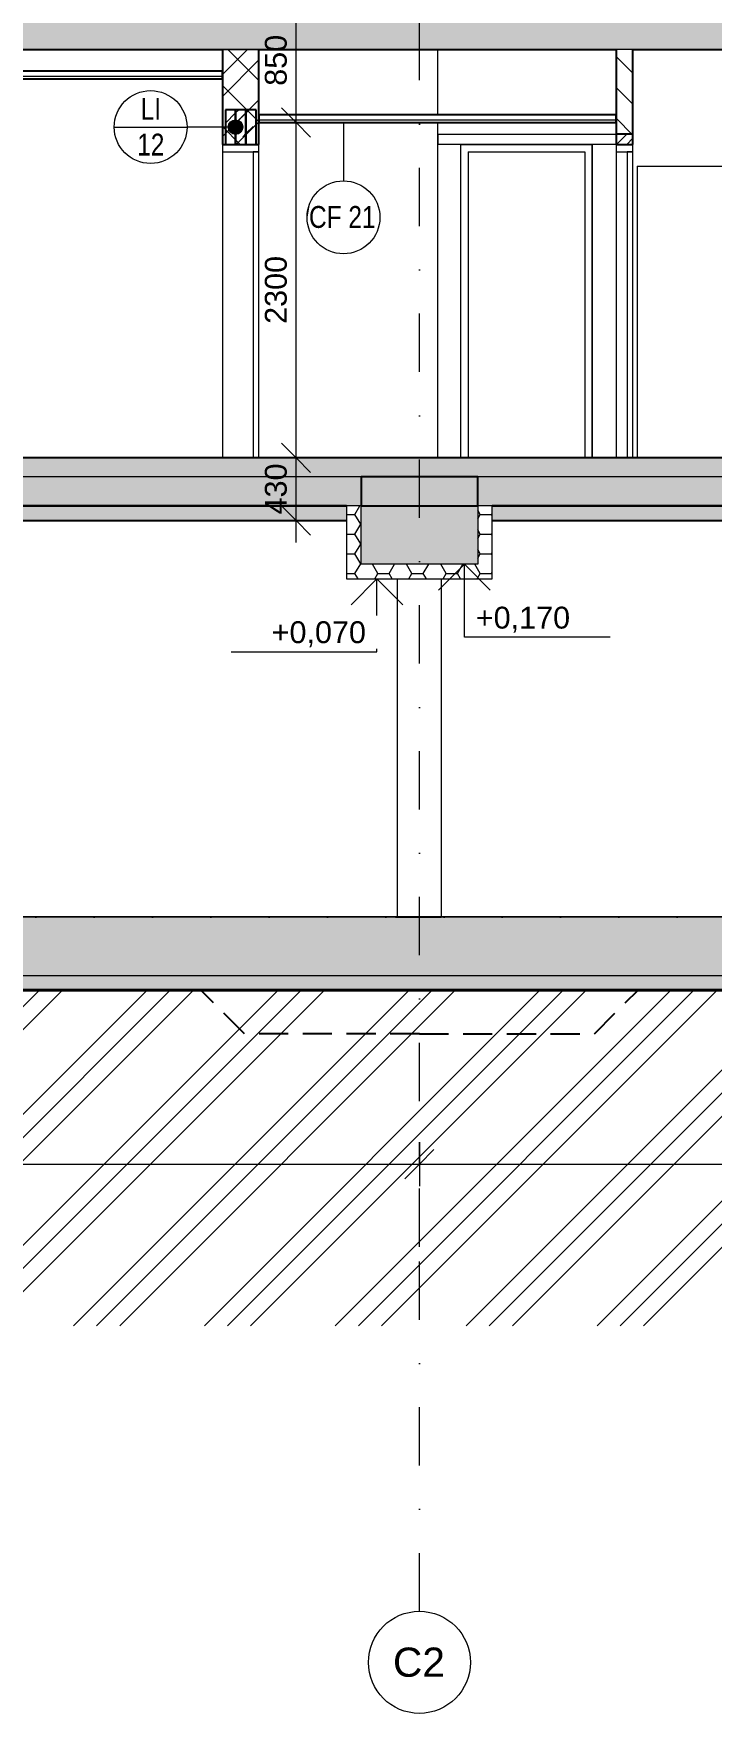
# Model space of a CAD drawing. Header units: millimetres. Extents: x -9657 to 178820, y -8645 to 72638.
# Drawn here: x 46652 to 51301, y -7711 to 3810 of the extents above; entities that cross this region are included whole.
import ezdxf

# ---------------------------------------------------------------- set-up
doc = ezdxf.new("R2010")
doc.units = ezdxf.units.MM
for name, pattern in [('HA_Dash_3mm-S1mm', [300, 200, -100]), ('HA_DashDot_10mm-S3mm', [1000, 400, -300, 0, -300]), ('HA_Dot-S4mm', [400, 0, -400])]:
    doc.linetypes.add(name, pattern=pattern)
for name, color, linetype, lineweight in [('A-____-____-DIMS', 9, 'Continuous', 5), ('A-____-____-DIMS-100', 9, 'Continuous', 5), ('A-CLNG-____-IDEN', 9, 'Continuous', 9), ('A-CLNG-____-MCUT', 9, 'Continuous', 25), ('A-CLNG-____-PATT', 9, 'Continuous', 25), ('A-DETL-____-HDLN', 9, 'HA_Dash_3mm-S1mm', 25), ('A-DETL-____-THIN', 9, 'Continuous', 9), ('A-DETL-____-WIDE', 9, 'Continuous', 40), ('A-DETL-GENF-OTLN', 9, 'Continuous', 9), ('A-DOOR-____-MCUT', 9, 'Continuous', 9), ('A-DOOR-____-OTLN', 9, 'Continuous', 9), ('A-DOOR-FRAM-MCUT', 9, 'Continuous', 9), ('A-DOOR-FRAM-OTLN', 9, 'Continuous', 9), ('A-FLOR-____-MCUT', 9, 'Continuous', 25), ('A-FLOR-____-PATT', 9, 'Continuous', 25), ('A-FLOR-LEVL-OTLN', 9, 'Continuous', 9), ('A-GENM-____-IDEN', 9, 'Continuous', 9), ('A-GENM-____-MCUT', 9, 'Continuous', 25), ('A-GENM-____-OTLN', 9, 'Continuous', 9), ('A-WALL-____-MCUT', 9, 'Continuous', 25), ('A-WALL-____-PATT', 9, 'Continuous', 25), ('C-PRKG-____-OTLN', 9, 'Continuous', 9), ('G-____-____-DIMS', 9, 'Continuous', 5), ('I-FURN-____-OTLN', 9, 'Continuous', 9), ('I-WALL-____-MCUT', 9, 'Continuous', 25), ('I-WALL-____-OTLN', 9, 'Continuous', 9), ('S-BEAM-____-MCUT', 9, 'Continuous', 25), ('S-BEAM-____-OTLN', 9, 'Continuous', 9), ('S-COLS-____-OTLN', 9, 'Continuous', 9), ('S-GRID-____-IDEN', 9, 'Continuous', 9), ('S-GRID-____-OTLN', 9, 'Continuous', 5)]:
    doc.layers.add(name, color=color, linetype=linetype, lineweight=lineweight)
doc.styles.add('Arial', font='arial.ttf', dxfattribs={"height": 200})
doc.styles.add('Arial_1', font='arial.ttf', dxfattribs={"height": 150})
doc.styles.add('Arial_3', font='arial.ttf', dxfattribs={"width": 0.8, "height": 150})
doc.dimstyles.new('Inner_Dimensions_1', dxfattribs={"dimscale": 304.8, "dimtxt": 153.03891, "dimasz": 0.656168, "dimexe": 0.492126, "dimexo": 0.0625, "dimgap": 0.065617, "dimtad": 1, "dimdec": 0, "dimzin": 0, "dimdsep": 46, "dimtxsty": 'Arial_1', "dimblk1": 'OBLIQUE', "dimblk2": 'OBLIQUE', "dimsah": 1, "dimcen": 0.09, "dimdle": 0.492126, "dimazin": 0, "dimtfac": 1, "dimtdec": 4, "dimtix": 1, "dimtmove": 0, "dimatfit": 3, "dimfxl": 0.492126, "dimfxlon": 1, "dimtvp": 1, "dimtolj": 1, "dimtzin": 0, "dimlwd": 9, "dimlwe": 9, "dimarcsym": 2})
pattern_1 = [(45, (-49176.07, 1865.4), (-176.7767, 176.7767), []), (45, (-49105.36, 1865.4), (-176.7767, 176.7767), []), (45, (-48963.93, 1865.4), (-106.066, 247.4874), [100, -50, 3.353, -46.647])]

# ---------------------------------------------------------------- blocks, each defined once
blk = doc.blocks.new('HA_DR_Single_Swing_Solid - In_BJ_900x2100_Vstup-2040226-ŘEZ C-C OBJEKT C')
at = {"layer": 'A-DOOR-____-MCUT', "color": 50}
for p, q in [((-29835, 3000), (-29875, 3000)), ((-29875, 3000), (-29875, 900)), ((-29835, 900), (-29835, 3000)), ((-29875, 900), (-29835, 900))]:
    blk.add_line(p, q, dxfattribs=at)
at = {"layer": 'A-DOOR-FRAM-MCUT', "color": 50}
for p, q in [((-29835, 3050), (-30085, 3050)), ((-30085, 3050), (-30085, 3000)), ((-30085, 3000), (-29835, 3000)), ((-29835, 3000), (-29835, 3050))]:
    blk.add_line(p, q, dxfattribs=at)
at = {"layer": 'A-DOOR-FRAM-OTLN', "color": 50}
blk.add_line((-30085, 3000), (-30085, 900), dxfattribs=at)
blk = doc.blocks.new('HA_DR_Single_Swing_Solid - In_BJ_800x2100-2040331-ŘEZ C-C OBJEKT C')
at = {"layer": 'A-DOOR-FRAM-OTLN', "color": 50}
for p, q in [((-28450, 900), (-28450, 3050)), ((-27550, 3050), (-28450, 3050)), ((-28400, 3000), (-28400, 900)), ((-28400, 3000), (-27600, 3000)), ((-27600, 3000), (-27600, 900)), ((-27550, 900), (-27550, 3050))]:
    blk.add_line(p, q, dxfattribs=at)
blk = doc.blocks.new('HA_DR_Single_Swing_Solid - In_BJ_800x2100-V42-ŘEZ C-C OBJEKT C')
at = {"layer": 'A-DOOR-____-MCUT', "color": 50}
for p, q in [((-27270, 3000), (-27310, 3000)), ((-27310, 3000), (-27310, 900)), ((-27270, 900), (-27270, 3000)), ((-27310, 900), (-27270, 900))]:
    blk.add_line(p, q, dxfattribs=at)
at = {"layer": 'A-DOOR-FRAM-MCUT', "color": 50}
for p, q in [((-27270, 3050), (-27385, 3050)), ((-27385, 3050), (-27385, 3000)), ((-27385, 3000), (-27270, 3000)), ((-27270, 3000), (-27270, 3050))]:
    blk.add_line(p, q, dxfattribs=at)
at = {"layer": 'A-DOOR-FRAM-OTLN', "color": 50}
blk.add_line((-27385, 3000), (-27385, 900), dxfattribs=at)
blk = doc.blocks.new('NAB_Šatní_skříň_ADNS - 600x2000xšířka-1528071-ŘEZ C-C OBJEKT C')
at = {"layer": 'I-FURN-____-OTLN', "color": 50}
for q in [(-23435, 2900), (-27240, 900)]:
    blk.add_line((-27240, 2900), q, dxfattribs=at)
blk = doc.blocks.new('TB_Porotherm KP7_1250mm - TB_Porotherm KP7_1250mm-1864450-ŘEZ C-C OBJEKT C')
at = {"layer": 'A-GENM-____-OTLN', "lineweight": 5}
h = blk.add_hatch(dxfattribs=at)
h.set_pattern_fill('FP_27', color=256, style=0, pattern_type=2)
h.set_pattern_definition(pattern_1)
h.paths.add_polyline_path([(-29925, 3050), (-29925, 3288), (-29995, 3288), (-29995, 3050)])
at = {"layer": 'A-GENM-____-MCUT', "color": 10}
for p, q in [((-29925, 3288), (-29995, 3288)), ((-29995, 3288), (-29995, 3050)), ((-29925, 3050), (-29925, 3288)), ((-29995, 3050), (-29925, 3050))]:
    blk.add_line(p, q, dxfattribs=at)
blk = doc.blocks.new('TB_Porotherm KP7_1250mm - TB_Porotherm KP7_1250mm-V44-ŘEZ C-C OBJEKT C')
at = {"layer": 'A-GENM-____-OTLN', "lineweight": 5}
h = blk.add_hatch(dxfattribs=at)
h.set_pattern_fill('FP_27', color=256, style=0, pattern_type=2)
h.set_pattern_definition(pattern_1)
h.paths.add_polyline_path([(-29995, 3050), (-29995, 3288), (-30065, 3288), (-30065, 3050)])
at = {"layer": 'A-GENM-____-MCUT', "color": 10}
for p, q in [((-29995, 3288), (-30065, 3288)), ((-30065, 3288), (-30065, 3050)), ((-29995, 3050), (-29995, 3288)), ((-30065, 3050), (-29995, 3050))]:
    blk.add_line(p, q, dxfattribs=at)
blk = doc.blocks.new('TB_Porotherm KP7_1250mm - TB_Porotherm KP7_1250mm-V45-ŘEZ C-C OBJEKT C')
at = {"layer": 'A-GENM-____-OTLN', "lineweight": 5}
h = blk.add_hatch(dxfattribs=at)
h.set_pattern_fill('FP_27', color=256, style=0, pattern_type=2)
h.set_pattern_definition(pattern_1)
h.paths.add_polyline_path([(-29855, 3050), (-29855, 3288), (-29925, 3288), (-29925, 3050)])
at = {"layer": 'A-GENM-____-MCUT', "color": 10}
for p, q in [((-29855, 3288), (-29925, 3288)), ((-29925, 3288), (-29925, 3050)), ((-29855, 3050), (-29855, 3288)), ((-29925, 3050), (-29855, 3050))]:
    blk.add_line(p, q, dxfattribs=at)
blk = doc.blocks.new('TB_Porotherm KP11_5_1250mm - TB_Porotherm KP11_5_1250mm-1870064-ŘEZ C-C OBJEKT C')
at = {"layer": 'A-GENM-____-OTLN', "color": 50}
for p, q in [((-28605, 3050), (-28605, 3121)), ((-28605, 3121), (-27385, 3121)), ((-27385, 3050), (-28605, 3050))]:
    blk.add_line(p, q, dxfattribs=at)
blk = doc.blocks.new('TB_Porotherm KP11_5_1250mm - TB_Porotherm KP11_5_1250mm-V46-ŘEZ C-C OBJEKT C')
at = {"layer": 'A-GENM-____-OTLN', "lineweight": 5}
h = blk.add_hatch(dxfattribs=at)
h.set_pattern_fill('FP_27', color=256, style=0, pattern_type=2)
h.set_pattern_definition(pattern_1)
h.paths.add_polyline_path([(-27270, 3050), (-27270, 3121), (-27385, 3121), (-27385, 3050)])
at = {"layer": 'A-GENM-____-MCUT', "color": 10}
for p, q in [((-27270, 3121), (-27385, 3121)), ((-27385, 3121), (-27385, 3050)), ((-27270, 3050), (-27270, 3121)), ((-27385, 3050), (-27270, 3050))]:
    blk.add_line(p, q, dxfattribs=at)
blk = doc.blocks.new('185-01_OBJEKT C_Central_rvt-2-ŘEZ C-C OBJEKT C')
at = {"layer": 'A-FLOR-____-PATT', "lineweight": 9}
for points in [[(-23435, 3700), (-23435, 3920), (-45195, 3920), (-45195, 3700), (-23680, 3700)], [(-45194, 570), (-23075, 570), (-23075, 770), (-45194, 770), (-45194, 570)]]:
    blk.add_hatch(color=254, dxfattribs=at).paths.add_polyline_path(points)
at = {"layer": 'A-FLOR-____-PATT', "lineweight": 5}
h = blk.add_hatch(color=7, dxfattribs=at)
h.paths.add_polyline_path([(-35713, 770), (-23115, 770), (-23115, 900), (-40225, 900), (-40225, 770), (-36806, 770)])
h.paths.add_polyline_path([(-44463, 770), (-40475, 770), (-40475, 900), (-44835, 900), (-44835, 770)])
at = {"layer": 'A-WALL-____-PATT', "lineweight": 5}
h = blk.add_hatch(dxfattribs=at)
h.set_pattern_fill('FP_22', color=250, style=0, pattern_type=2)
h.set_pattern_definition([(45, (-49176.07, 1865.4), (-212.132, 212.132), []), (45, (-49026.07, 1865.4), (-212.132, 212.132), []), (315, (-49176.07, 1865.4), (141.4214, 141.4214), [])])
h.paths.add_polyline_path([(-29835, 3050), (-29835, 3700), (-30085, 3700), (-30085, 3050)])
h = blk.add_hatch(dxfattribs=at)
h.set_pattern_fill('FP_23', color=250, style=0, pattern_type=2)
h.set_pattern_definition([(135, (-49176.07, 1865.4), (-106.066, -106.066), [])])
h.paths.add_polyline_path([(-27270, 3050), (-27270, 3700), (-27385, 3700), (-27385, 3050)])
at = {"layer": 'A-CLNG-____-MCUT', "color": 10}
for p, q in [((-30085, 3552), (-40225, 3552)), ((-40225, 3500), (-30085, 3500)), ((-30085, 3500), (-30085, 3552)), ((-27385, 3252), (-29835, 3252)), ((-29835, 3252), (-29835, 3200)), ((-27385, 3200), (-27385, 3252)), ((-29835, 3200), (-27385, 3200))]:
    blk.add_line(p, q, dxfattribs=at)
at = {"layer": 'A-CLNG-____-MCUT', "color": 50, "lineweight": 9}
for p, q in [((-30085, 3516), (-40225, 3516)), ((-27385, 3216), (-29835, 3216))]:
    blk.add_line(p, q, dxfattribs=at)
at = {"layer": 'A-FLOR-____-MCUT', "color": 10}
for p, q in [((-40225, 3700), (-30085, 3700)), ((-29835, 3700), (-27385, 3700)), ((-27270, 3700), (-23435, 3700)), ((-23115, 900), (-40225, 900)), ((-44494, 570), (-29234, 570)), ((-29134, 570), (-28334, 570)), ((-28234, 570), (-23774, 570))]:
    blk.add_line(p, q, dxfattribs=at)
at = {"layer": 'A-FLOR-____-MCUT', "color": 50, "lineweight": 9}
for p, q in [((-30085, 3700), (-29835, 3700)), ((-23115, 770), (-40225, 770))]:
    blk.add_line(p, q, dxfattribs=at)
at = {"layer": 'A-WALL-____-MCUT', "color": 50, "lineweight": 9}
for p, q in [((-29835, 3700), (-30085, 3700)), ((-27270, 3700), (-27385, 3700))]:
    blk.add_line(p, q, dxfattribs=at)
at = {"layer": 'I-WALL-____-MCUT', "color": 10}
for p, q in [((-30085, 3700), (-30085, 3050)), ((-29835, 3050), (-29835, 3700)), ((-27385, 3700), (-27385, 3050)), ((-27270, 3050), (-27270, 3700)), ((-30085, 3050), (-29835, 3050)), ((-27385, 3050), (-27270, 3050))]:
    blk.add_line(p, q, dxfattribs=at)
at = {"layer": 'I-WALL-____-OTLN', "color": 50}
for p, q in [((-28610, 3700), (-28610, 3252)), ((-28610, 3200), (-28610, 900)), ((-28450, 900), (-28450, 3050)), ((-28450, 3050), (-27550, 3050)), ((-27550, 3050), (-27550, 900))]:
    blk.add_line(p, q, dxfattribs=at)
at = {"layer": 'A-DOOR-____-OTLN', "color": 50, "lineweight": 9}
for name in ['HA_DR_Single_Swing_Solid - In_BJ_900x2100_Vstup-2040226-ŘEZ C-C OBJEKT C', 'HA_DR_Single_Swing_Solid - In_BJ_800x2100-2040331-ŘEZ C-C OBJEKT C', 'HA_DR_Single_Swing_Solid - In_BJ_800x2100-V42-ŘEZ C-C OBJEKT C']:
    blk.add_blockref(name, (0, 0), dxfattribs=at)
at = {"layer": 'A-GENM-____-OTLN', "color": 50, "lineweight": 9}
for name in ['TB_Porotherm KP7_1250mm - TB_Porotherm KP7_1250mm-V44-ŘEZ C-C OBJEKT C', 'TB_Porotherm KP7_1250mm - TB_Porotherm KP7_1250mm-1864450-ŘEZ C-C OBJEKT C', 'TB_Porotherm KP7_1250mm - TB_Porotherm KP7_1250mm-V45-ŘEZ C-C OBJEKT C', 'TB_Porotherm KP11_5_1250mm - TB_Porotherm KP11_5_1250mm-1870064-ŘEZ C-C OBJEKT C', 'TB_Porotherm KP11_5_1250mm - TB_Porotherm KP11_5_1250mm-V46-ŘEZ C-C OBJEKT C']:
    blk.add_blockref(name, (0, 0), dxfattribs=at)
at = {"layer": 'I-FURN-____-OTLN', "color": 50, "lineweight": 9}
blk.add_blockref('NAB_Šatní_skříň_ADNS - 600x2000xšířka-1528071-ŘEZ C-C OBJEKT C', (0, 0), dxfattribs=at)
blk = doc.blocks.new('HA_sCO_Rectangle - 300X600-V32-ŘEZ C-C OBJEKT C')
at = {"layer": 'S-COLS-____-OTLN'}
for p, q in [((-28884, -2250), (-28884, 70)), ((-28584, 70), (-28584, -2245))]:
    blk.add_line(p, q, dxfattribs=at)
blk = doc.blocks.new('HA_PA_Perpendicular_SingleStall - Generic-V34-ŘEZ C-C OBJEKT C')
at = {"layer": 'C-PRKG-____-OTLN', "lineweight": 5}
for p, q in [((-50684, -2250), (-50684, -2245)), ((-50684, -2245), (-48134, -2245)), ((-48134, -2250), (-50684, -2250)), ((-48134, -2250), (-48134, -2245))]:
    blk.add_line(p, q, dxfattribs=at)
blk = doc.blocks.new('HA_PA_Perpendicular_SingleStall - Generic-1371193-ŘEZ C-C OBJEKT C')
at = {"layer": 'C-PRKG-____-OTLN', "lineweight": 5}
for p, q in [((-32449, -2245), (-28899, -2245)), ((-32449, -2245), (-32449, -2250)), ((-28899, -2250), (-32449, -2250)), ((-28899, -2245), (-28899, -2250))]:
    blk.add_line(p, q, dxfattribs=at)
blk = doc.blocks.new('Grid - Radius 3_5mm-353793-ŘEZ C-C OBJEKT C')
at = {"layer": 'S-GRID-____-IDEN'}
blk.add_circle((-23334, -7361), 350, dxfattribs=at)
blk = doc.blocks.new('Spot Elevations - Flipped-794089-ŘEZ C-C OBJEKT C')
at = {"layer": 'G-____-____-DIMS', "lineweight": 9}
for p, q in [((-44882, -207), (-44705, -30)), ((-44705, -30), (-44528, -207)), ((-44705, -530), (-44705, -30)), ((-43705, -530), (-44705, -530))]:
    blk.add_line(p, q, dxfattribs=at)
blk = doc.blocks.new('DIMBLOCK81-ŘEZ C-C OBJEKT C')
at = {"layer": 'A-____-____-DIMS-100', "lineweight": 9}
for p, q in [((41198, -3794), (41198, -4094)), ((41198, -3944), (41198, -3794)), ((49298, -3794), (49298, -4094)), ((49298, -3944), (49298, -3794)), ((41198, -3944), (41298, -3844)), ((49298, -3944), (49398, -3844)), ((41198, -3944), (41098, -4044)), ((41198, -3944), (49298, -3944)), ((49298, -3944), (49198, -4044))]:
    blk.add_line(p, q, dxfattribs=at)
at = {"layer": 'A-____-____-DIMS-100', "color": 0, "lineweight": 9, "insert": (45017, -3729), "char_height": 150, "width": 553.77, "attachment_point": 1, "line_spacing_factor": 0.941778, "style": 'Arial_1'}
blk.add_mtext('8100', dxfattribs=at)
blk = doc.blocks.new('_Oblique')
at = {"color": 0, "linetype": 'ByBlock', "lineweight": -2}
blk.add_line((-0.5, -0.5), (0.5, 0.5), dxfattribs=at)
blk = doc.blocks.new('DIMBLOCK82-ŘEZ C-C OBJEKT C')
at = {"layer": 'A-____-____-DIMS-100', "lineweight": 9}
for p, q in [((49298, -3794), (49298, -4094)), ((49298, -3944), (49298, -3794)), ((54698, -3794), (54698, -4094)), ((54698, -3944), (54698, -3794)), ((49298, -3944), (49398, -3844)), ((54698, -3944), (54798, -3844)), ((49298, -3944), (49198, -4044)), ((49298, -3944), (54698, -3944)), ((54698, -3944), (54598, -4044))]:
    blk.add_line(p, q, dxfattribs=at)
at = {"layer": 'A-____-____-DIMS-100', "color": 0, "lineweight": 9, "insert": (51767, -3729), "char_height": 150, "width": 553.77, "attachment_point": 1, "line_spacing_factor": 0.941778, "style": 'Arial_1'}
blk.add_mtext('5400', dxfattribs=at)
blk = doc.blocks.new('HA_Tag_Ceiling - Group _ Type Mark-1822524-ŘEZ C-C OBJEKT C')
at = {"layer": 'A-CLNG-____-IDEN'}
blk.add_line((-34987, 9150), (-34972, 9236), dxfattribs=at)
blk.add_circle((-34737, 9150), 250, dxfattribs=at)
blk = doc.blocks.new('DIMBLOCK110-ŘEZ C-C OBJEKT C')
at = {"layer": 'A-____-____-DIMS-100', "lineweight": 9}
for p, q in [((48452, 900), (48352, 1000)), ((48302, 900), (48602, 900)), ((48452, 900), (48302, 900)), ((48452, 320), (48452, 900)), ((48452, 900), (48552, 800)), ((48302, 470), (48602, 470)), ((48452, 470), (48302, 470)), ((48452, 470), (48352, 570)), ((48452, 470), (48552, 370))]:
    blk.add_line(p, q, dxfattribs=at)
at = {"layer": 'A-____-____-DIMS-100', "color": 0, "lineweight": 9, "insert": (48238, 512), "char_height": 150, "width": 415.32, "attachment_point": 1, "rotation": 90, "line_spacing_factor": 0.941778, "style": 'Arial_1'}
blk.add_mtext('430', dxfattribs=at)
blk = doc.blocks.new('DIMBLOCK111-ŘEZ C-C OBJEKT C')
at = {"layer": 'A-____-____-DIMS-100', "lineweight": 9}
for p, q in [((48452, 3200), (48352, 3300)), ((48302, 3200), (48602, 3200)), ((48452, 3200), (48302, 3200)), ((48452, 900), (48452, 3200)), ((48452, 3200), (48552, 3100)), ((48452, 900), (48352, 1000)), ((48302, 900), (48602, 900)), ((48452, 900), (48302, 900)), ((48452, 900), (48552, 800))]:
    blk.add_line(p, q, dxfattribs=at)
at = {"layer": 'A-____-____-DIMS-100', "color": 0, "lineweight": 9, "insert": (48238, 1819), "char_height": 150, "width": 553.77, "attachment_point": 1, "rotation": 90, "line_spacing_factor": 0.941778, "style": 'Arial_1'}
blk.add_mtext('2300', dxfattribs=at)
blk = doc.blocks.new('DIMBLOCK112-ŘEZ C-C OBJEKT C')
at = {"layer": 'A-____-____-DIMS-100', "lineweight": 9}
for p, q in [((48452, 4050), (48352, 4150)), ((48302, 4050), (48602, 4050)), ((48452, 4050), (48302, 4050)), ((48452, 3200), (48452, 4050)), ((48452, 4050), (48552, 3950)), ((48452, 3200), (48352, 3300)), ((48302, 3200), (48602, 3200)), ((48452, 3200), (48302, 3200)), ((48452, 3200), (48552, 3100))]:
    blk.add_line(p, q, dxfattribs=at)
at = {"layer": 'A-____-____-DIMS-100', "color": 0, "lineweight": 9, "insert": (48238, 3452), "char_height": 150, "width": 415.32, "attachment_point": 1, "rotation": 90, "line_spacing_factor": 0.941778, "style": 'Arial_1'}
blk.add_mtext('850', dxfattribs=at)
blk = doc.blocks.new('HA_TAG_GM_Products - Generic-588599-ŘEZ C-C OBJEKT C')
at = {"layer": 'A-GENM-____-IDEN'}
blk.add_line((-30828, 3169), (-30328, 3169), dxfattribs=at)
blk.add_circle((-30578, 3169), 250, dxfattribs=at)

msp = doc.modelspace()

# ---------------------------------------------------------------- hatches: boundary and pattern name
at = {"layer": 'A-CLNG-____-PATT', "lineweight": 5}
h = msp.add_hatch(dxfattribs=at)
h.set_pattern_fill('FP_25', color=256, style=0, pattern_type=2)
h.set_pattern_definition([(0, (28856.2, 1865.4), (117.187, 67.658), [78.125, -156.25]), (120, (28856.2, 1865.4), (-117.18755, 67.65879), [78.125, -156.25]), (60, (28856.2, 1865.4), (-5e-05, 135.31592), [0, -156.25, 78.125, 0])])
h.paths.add_polyline_path([(53258.1, 470), (54258.2, 470), (54258.2, 570), (49798.2, 570), (49798.2, 470), (51070.4, 470)])
h.paths.add_polyline_path([(33538.2, 470), (37208.2, 470), (37208.2, 570), (33538.2, 570)])
h.paths.add_polyline_path([(47788.9, 470), (48798.2, 470), (48798.2, 570), (45583.2, 570), (45583.2, 470), (46695, 470)])
at = {"layer": 'A-DETL-GENF-OTLN', "lineweight": 5}
h = msp.add_hatch(dxfattribs=at)
h.set_pattern_fill('FP_31', color=250, style=0, pattern_type=2)
h.set_pattern_definition([(0, (28856.2, 1865.4), (117.187, 67.658), [78.125, -156.25]), (120, (28856.2, 1865.4), (-117.18705, 67.65792), [78.125, -156.25]), (60, (28856.2, 1865.4), (0.00045, 135.31679), [0, -156.25, 78.125, 0])])
h.paths.add_polyline_path([(48882.7, 70), (49798.2, 70), (49798.2, 570), (49698.2, 570), (49698.2, 170), (48898.2, 170), (48898.2, 570), (48798.2, 570), (48798.2, 70)])
h = msp.add_hatch(dxfattribs=at)
h.set_pattern_fill('FP_32', color=250, style=0, pattern_type=2)
h.set_pattern_definition([(45, (28856.2, 1865.4), (-449.013, 449.013), []), (45, (29014.95, 1865.4), (0, 898.026), []), (45, (28697.45, 1865.4), (0, 898.026), [])])
h.paths.add_polyline_path([(59821.1, -5051.9), (59821.1, -2750), (24818.2, -2750), (24818.2, -5051.9), (51070.4, -5051.9)])
at = {"layer": 'A-FLOR-____-PATT', "lineweight": 9}
msp.add_hatch(color=256, dxfattribs=at).paths.add_polyline_path([(59821.1, -2650), (59821.1, -2250), (24818.2, -2250), (24818.2, -2650), (51070.4, -2650)])
at = {"layer": 'A-FLOR-____-PATT', "lineweight": 5}
h = msp.add_hatch(dxfattribs=at)
h.set_pattern_fill('FP_29', color=256, style=0, pattern_type=2)
h.set_pattern_definition([(315, (28856.2, 1865.4), (215.526, 215.526), []), (315, (28856.2, 2068.6), (215.526, 215.526), [127, -76.2, 12.7, -76.2, -127]), (315, (28856.2, 2068.6), (215.526, 215.526), [-292.1, 127, 0])])
h.paths.add_polyline_path([(51070.4, -2750), (59821.1, -2750), (59821.1, -2650), (24818.2, -2650), (24818.2, -2750), (42319.7, -2750)])
at = {"layer": 'A-GENM-____-IDEN'}
h = msp.add_hatch(color=256, dxfattribs=at)
edge = h.paths.add_edge_path()
edge.add_arc((48037.4, 3169), 50, 0, 360)
at = {"layer": 'S-BEAM-____-OTLN', "lineweight": 5}
msp.add_hatch(color=256, dxfattribs=at).paths.add_polyline_path([(49698.2, 170), (49698.2, 770), (48898.2, 770), (48898.2, 170)])

# ---------------------------------------------------------------- linework, layer by layer
at = {"layer": 'A-CLNG-____-IDEN'}
msp.add_line((48776.9, 3200), (48776.9, 2800.1), dxfattribs=at)
at = {"layer": 'A-CLNG-____-MCUT'}
for p, q in [((48798.2, 570), (45583.2, 570)), ((45583.2, 470), (48798.2, 470)), ((54258.2, 570), (49798.2, 570)), ((49798.2, 470), (54258.2, 470))]:
    msp.add_line(p, q, dxfattribs=at)
at = {"layer": 'A-DETL-____-HDLN'}
for p, q in [((48098.2, -3050), (47798.2, -2750)), ((50498.2, -3050), (50798.2, -2750)), ((49298.2, -3050), (48098.2, -3050)), ((49298.2, -3050), (50498.2, -3050))]:
    msp.add_line(p, q, dxfattribs=at)
at = {"layer": 'A-DETL-____-THIN'}
for p, q in [((48898.2, 570), (48798.2, 570)), ((48798.2, 570), (48798.2, 70)), ((48898.2, 170), (48898.2, 570)), ((49798.2, 570), (49698.2, 570)), ((49698.2, 570), (49698.2, 170)), ((49798.2, 170), (49798.2, 570)), ((49698.2, 170), (48898.2, 170)), ((49798.2, 70), (49798.2, 170)), ((48798.2, 70), (49798.2, 70))]:
    msp.add_line(p, q, dxfattribs=at)
at = {"layer": 'A-DETL-____-WIDE'}
msp.add_line((59821.1, -2750), (33098.2, -2750), dxfattribs=at)
at = {"layer": 'A-FLOR-____-MCUT'}
msp.add_line((49448.2, -2250), (49133.2, -2250), dxfattribs=at)
at = {"layer": 'A-FLOR-____-MCUT', "lineweight": 9}
msp.add_line((24818.2, -2650), (59821.1, -2650), dxfattribs=at)
at = {"layer": 'A-FLOR-LEVL-OTLN', "linetype": 'HA_Dot-S4mm', "lineweight": 5}
for p, q in [((22260.1, 900), (59899.9, 900)), ((22260.1, -2250), (59899.9, -2250))]:
    msp.add_line(p, q, dxfattribs=at)
at = {"layer": 'A-GENM-____-IDEN'}
msp.add_line((48037.4, 3169), (47703.9, 3169), dxfattribs=at)
msp.add_circle((48037.4, 3169), 50, dxfattribs=at)
at = {"layer": 'G-____-____-DIMS', "lineweight": 9}
msp.add_line((48936.1, 70), (49006.8, 70), dxfattribs=at)
at = {"layer": 'S-BEAM-____-MCUT'}
for p, q in [((49698.2, 770), (48898.2, 770)), ((48898.2, 770), (48898.2, 570)), ((49698.2, 570), (49698.2, 770))]:
    msp.add_line(p, q, dxfattribs=at)
at = {"layer": 'S-GRID-____-OTLN', "linetype": 'HA_DashDot_10mm-S3mm', "lineweight": 9}
for p, q in [((49298.2, -4511.3), (49298.2, 12450.2)), ((49298.2, -7011.3), (49298.2, -4511.3))]:
    msp.add_line(p, q, dxfattribs=at)

# ---------------------------------------------------------------- block references
at = {"lineweight": 5}
msp.add_blockref('185-01_OBJEKT C_Central_rvt-2-ŘEZ C-C OBJEKT C', (78032.3, 0), dxfattribs=at)
at = {"layer": 'A-CLNG-____-IDEN'}
msp.add_blockref('HA_Tag_Ceiling - Group _ Type Mark-1822524-ŘEZ C-C OBJEKT C', (83514.3, -6600), dxfattribs=at)
at = {"layer": 'A-GENM-____-IDEN'}
msp.add_blockref('HA_TAG_GM_Products - Generic-588599-ŘEZ C-C OBJEKT C', (78032.3, 0), dxfattribs=at)
at = {"layer": 'C-PRKG-____-OTLN'}
for name, p in [('HA_PA_Perpendicular_SingleStall - Generic-1371193-ŘEZ C-C OBJEKT C', (78032.3, 0)), ('HA_PA_Perpendicular_SingleStall - Generic-V34-ŘEZ C-C OBJEKT C', (100132.3, 0))]:
    msp.add_blockref(name, p, dxfattribs=at)
at = {"layer": 'G-____-____-DIMS', "lineweight": 9}
msp.add_blockref('Spot Elevations - Flipped-794089-ŘEZ C-C OBJEKT C', (94312.2, 200), dxfattribs=at)
at = {"layer": 'G-____-____-DIMS', "lineweight": 9, "extrusion": (0, 0, -1)}
msp.add_blockref('Spot Elevations - Flipped-794089-ŘEZ C-C OBJEKT C', (-4301.8, 100), dxfattribs=at)
at = {"layer": 'S-COLS-____-OTLN'}
msp.add_blockref('HA_sCO_Rectangle - 300X600-V32-ŘEZ C-C OBJEKT C', (78032.3, 0), dxfattribs=at)
at = {"layer": 'S-GRID-____-IDEN'}
msp.add_blockref('Grid - Radius 3_5mm-353793-ŘEZ C-C OBJEKT C', (72632.3, 0), dxfattribs=at)

# ---------------------------------------------------------------- texts
at = {"layer": 'A-CLNG-____-IDEN', "lineweight": 5, "insert": (48540.8, 2627.4), "char_height": 150, "width": 564.388, "attachment_point": 1, "style": 'Arial_3'}
msp.add_mtext('CF 21', dxfattribs=at)
at = {"layer": 'A-GENM-____-IDEN', "lineweight": 5, "char_height": 150, "attachment_point": 1, "style": 'Arial_3'}
for s, insert, width in [('LI', (47386.3, 3369.3), 173.164), ('12', (47362.3, 3123.8), 230.886)]:
    msp.add_mtext(s, dxfattribs=dict(at, insert=insert, width=width))
at = {"layer": 'S-GRID-____-IDEN', "lineweight": 5, "insert": (49116.5, -7259.8), "char_height": 200, "width": 440.928, "attachment_point": 1, "style": 'Arial'}
msp.add_mtext('C2', dxfattribs=at)

# ---------------------------------------------------------------- dimensions: what is measured, and where the dimension line sits
at = {"layer": 'A-____-____-DIMS', "lineweight": 9}
for base, p1, p2, override, picture, middle in [((48452.3, 4050), (48302.3, 3200), (48302.3, 4050), {"dimpost": '<>', "dimfxl": 850}, 'DIMBLOCK112-ŘEZ C-C OBJEKT C', (48355.7, 3625)), ((48452.3, 3200), (48302.3, 900), (48302.3, 3200), {"dimpost": '<>', "dimfxl": 2300}, 'DIMBLOCK111-ŘEZ C-C OBJEKT C', (48355.7, 2050)), ((48452.3, 900), (48302.3, 470), (48302.3, 900), {"dimpost": '<>', "dimfxl": 430}, 'DIMBLOCK110-ŘEZ C-C OBJEKT C', (48355.7, 685))]:
    dim = msp.add_linear_dim(base=base, p1=p1, p2=p2, angle=90, dimstyle='Inner_Dimensions_1', override=override, dxfattribs=at)
    dim.commit()
    dim.dimension.update_dxf_attribs({"geometry": picture, "text_midpoint": middle})
for base, p1, p2, override, picture, middle in [((49298.2, -3943.5), (41198.2, -3793.5), (49298.2, -3793.5), {"dimpost": '<>', "dimfxl": 8100.000018}, 'DIMBLOCK81-ŘEZ C-C OBJEKT C', (45248.2, -3846.9)), ((54698.2, -3943.5), (49298.2, -3793.5), (54698.2, -3793.5), {"dimpost": '<>', "dimfxl": 5400.000012}, 'DIMBLOCK82-ŘEZ C-C OBJEKT C', (51998.2, -3846.9))]:
    dim = msp.add_linear_dim(base=base, p1=p1, p2=p2, dimstyle='Inner_Dimensions_1', override=override, dxfattribs=at)
    dim.commit()
    dim.dimension.update_dxf_attribs({"geometry": picture, "text_midpoint": middle})

# ---------------------------------------------------------------- next in the draw order: texts
at = {"layer": 'G-____-____-DIMS', "lineweight": 9, "char_height": 150, "width": 773.133, "attachment_point": 1, "line_spacing_factor": 0.941778, "style": 'Arial_1', "bg_fill": 3, "box_fill_scale": 1.25, "bg_fill_color": 256, "bg_fill_true_color": 13158600, "bg_fill_transparency": 0}
for s, insert in [('+0,170', (49685.1, -120.7)), ('+0,070', (48284.7, -220.7))]:
    msp.add_mtext(s, dxfattribs=dict(at, insert=insert))

doc.saveas('drawing.dxf')
